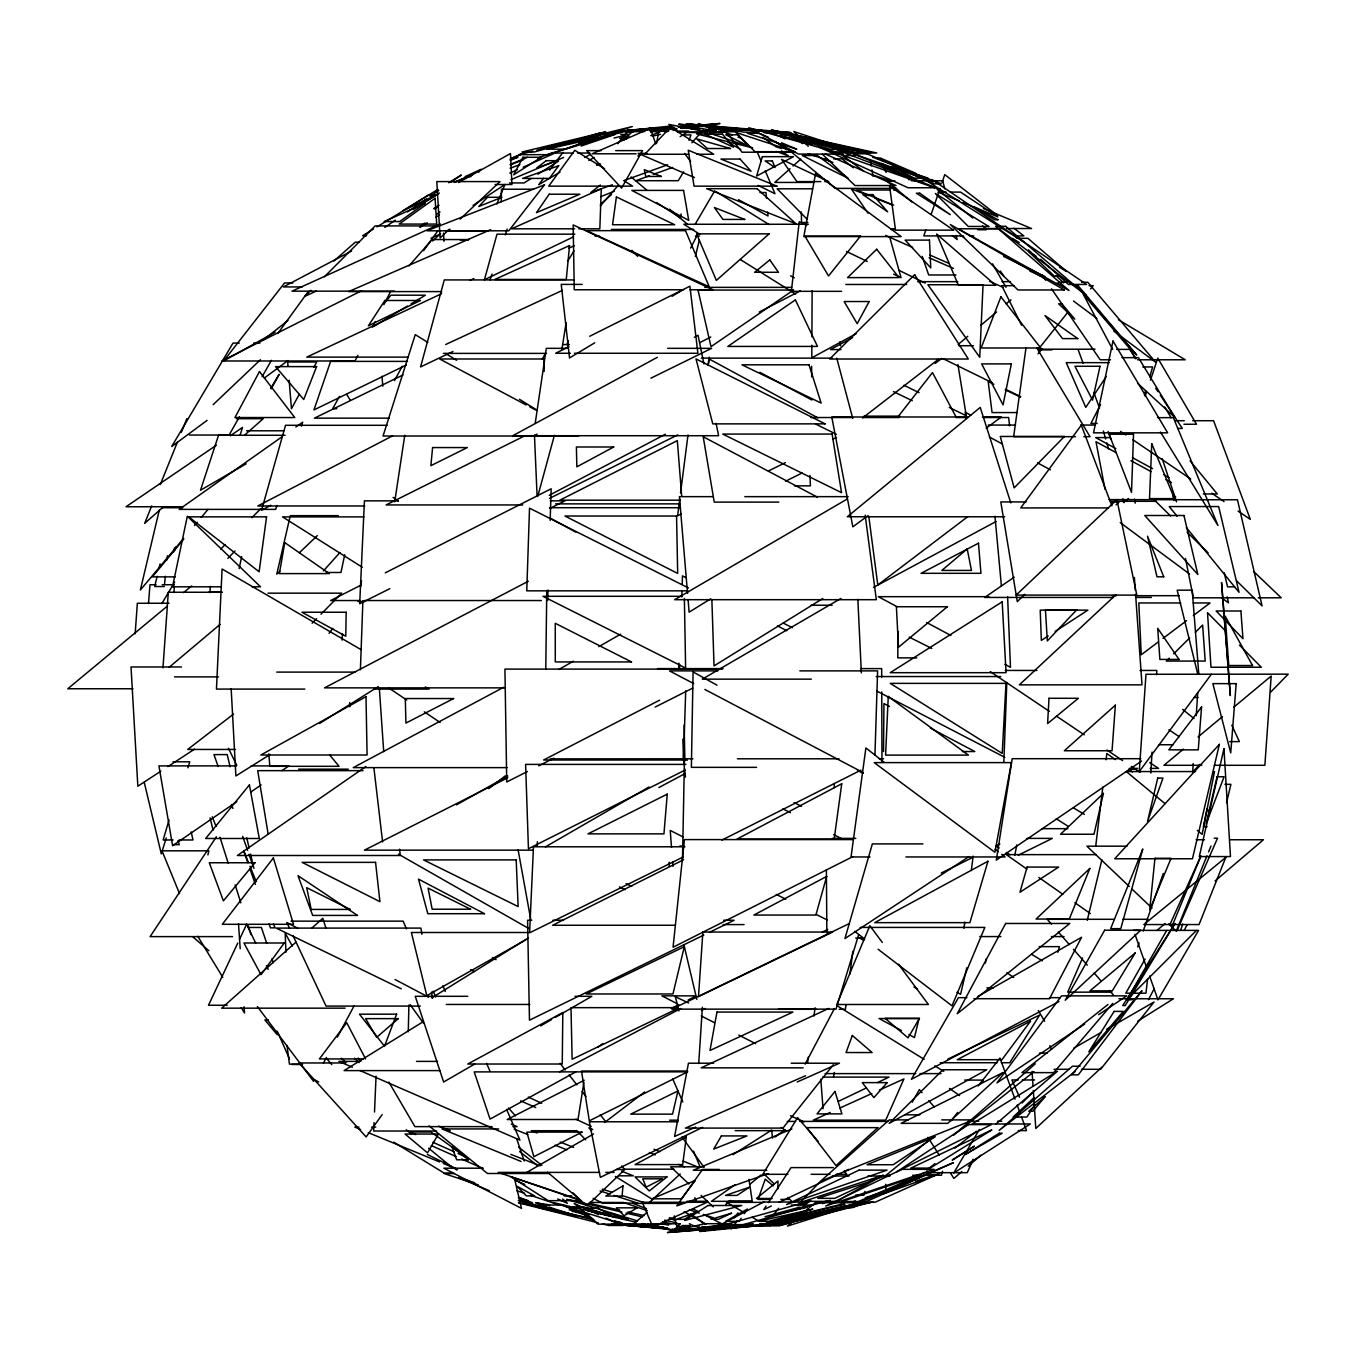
<?xml version="1.0" encoding="UTF-8"?>
<svg xmlns="http://www.w3.org/2000/svg" width="1356" height="1356" viewBox="0 0 1356 1356"><rect width="100%" height="100%" fill="white"/><g stroke="black" fill="none" stroke-linecap="round" stroke-linejoin="round"><path stroke-width="1.5" d="M811.871 345.238L811.803 357.815L856.111 333.712M811.905 336.864L812.125 290.76M897.943 631.421L897.791 657.88L916.775 657.88M883.519 751.546L883.942 703.578L889.502 706.51M545.773 668.813L546.773 590.504M501.262 201.756L501.483 189.213L533.637 189.213M682.492 859.907L684.458 758.801M408.275 1031.763L408.902 1005.033M678.712 669.457L678.898 663.135M537.247 845.941L537.366 841.72M547.655 600.538L547.994 589.996M550.18 520.399L551.163 488.77L385.29 572.825M679.509 668.762L679.644 664.542M681.797 596.979L682 590.64M682.204 584.317L682.475 575.859L686.204 577.826M685.712 690.831L683.475 760.004L543.587 760.004L659.643 700.154M874.942 755.224L877.603 670.881L799.82 670.881M360.408 669.728L362.899 600.708M1003.847 762.106L1006.813 682.458M374.053 1122.582L373.68 1131.023L436.547 1131.023M374.51 1112.039L376.053 1076.172M209.96 592.657L210.316 586.385M1150.803 773.005L1152.041 752.072M1156.6 674.627L1156.838 670.44L1140.006 670.44M1193.212 763.547L1192.687 771.869L1200.026 764.36M1196.246 715.731L1197.704 692.865M698.713 1063.511L702.391 1007.288M342.085 640.117L342.509 633.913M162.974 667.796L168.314 592.25L222.384 592.25M135.159 633.811L137.346 603.25L169.042 603.25M173.941 592.572L174.382 586.284M148.499 603.539L149.974 584.758L156.076 584.758M708.663 363.527L709.222 357.204M164.517 584.487L165.347 576.283M167.008 559.859L167.432 555.757M1147.617 978.896L1145.939 993.202L1125.785 993.202L1145.108 959.031M1095.767 845.805L1102.818 787.056M1106.089 759.784L1106.835 753.495L1115.412 759.631M963.98 928.318L964.777 922.131M971.32 870.552L973.15 856.111M679.746 499.194L677.61 515.772L681.39 513.907M680.543 492.974L688 434.954M845.958 1005.135L845.432 1009.288L839.144 1009.288M849.924 974.083L852.839 951.285M681.068 213.909L680.526 217.977L656.626 202.569M807.481 1063.324L808.329 1057.138M813.973 1016L815.092 1007.762M1026 347.78L1013.644 436.683L1075.562 436.683M535.179 423.496L546.315 348.339L567.232 348.339M394.715 501.822L404.766 435.242M561.909 349.306L566.096 322.745M583.894 1082.308L578.012 1119.497L507.178 1119.497L584.233 1080.24M833.55 1076.647L834.211 1072.511M360.476 586.928L361.527 580.673M656.592 143.312L658.846 131.074L668.762 131.074M1014.797 855.263L1016.797 844.907M985.422 963.014L986.236 958.862M1214.501 771.564L1202.145 834.381L1197.297 830.364M707.832 365.035L709.052 358.95L817.888 417.868M239.181 568.605L241.639 556.638M344.712 554.723L340.966 572.486L326.254 572.486M207.909 854.924L208.824 850.822L162.008 850.822L179.534 893.621M966.76 967.811L960.607 994.287L956.946 992.253M159.381 509.788L140.363 590.013L183.687 538.383M157.143 576.283L154.686 586.538L164.313 586.538M159.11 568.062L160.093 563.96M173.517 552.011L174.483 547.977M1226.536 802.701L1230.909 784.344L1224.943 784.344M1087.258 920.317L1101.852 859.874M695.357 256.487L699.357 240.029M864.942 1191.432L863.958 1195.111L855.568 1195.111M537.824 496.127L554.384 435.378M942.573 1171.279L941.403 1175.245L912.724 1175.245M169.042 819.956L163.144 839.974L173.076 839.974M1144.396 394.816L1145.566 390.833M1149.702 376.9L1152.651 366.951L1142.803 366.951M240.097 435.395L242.47 427.462L230.3 435.751M1057.782 952.302L1059.477 946.641L1039.205 946.641M858.704 934.521L836.025 1009.135L671.881 1009.135L848.992 923.724M166.246 837.889L161.296 853.89L144.228 782.276M187.891 767.818L189.738 761.801L172.941 761.801M276.929 505.415L275.692 509.381L179.212 509.381L282.116 436.717M301.473 426.157L302.693 422.191L295.845 427.021M1145.159 396.206L1146.481 392.206M1150.464 380.189L1157.787 358.137L1196.501 424.259L1183.957 424.259M490.041 279.861L492.025 274.014M505.229 234.944L507.195 229.096M925.809 229.978L923.792 235.91L963.404 235.91M931.233 214.163L940.013 188.467M942.047 182.535L944.759 174.619L997.491 215.485M1180.669 930.047L1182.737 924.063M174.721 550.451L176.06 546.621M689.068 140.363L690.95 134.922L682.865 134.922M1137.684 946.895L1139.057 942.928M1143.21 931.013L1163.262 873.484M566.944 344.526L568.35 340.644M151.669 505.941L144.651 523.382L163.618 506.635M160.279 484.617L177.467 441.971M181.365 432.276L186.84 418.716M1176.55 930.385L1206.976 855.856M1208.569 851.924L1210.976 846.042M496.906 203.875L504.957 184.518L473.058 205.417M973.116 1159.244L967.303 1172.669L923.436 1172.669M1082.58 957.946L1067.697 992.151L1111.818 992.151M1176.991 930.725L1217.535 838.194L1214.179 838.194M237.792 943.03L208.502 1005.237L227.181 1005.237M239.571 939.267L246.673 924.182L255.64 943.03M690.611 248.131L697.272 235.046M357.882 355.34L355.001 360.984L221.859 360.984L361.594 290.726M372.341 327.152L375.222 321.525M383.901 304.608L390.647 291.455M1100.513 404.715L1090.902 423.445L1097.157 423.445M1148.515 999.66L1154.295 988.439M1184.144 930.504L1187.042 924.911M805.125 1064.138L834.415 1008.576M323.508 1062.985L326.474 1057.46M337.339 1037.17L354.119 1005.813M299.235 394.342L291.455 408.715L289.15 380.273M313.795 367.374L316.711 361.984L287.675 361.984L287.997 366.052M394.511 380.528L402.207 366.289M271.217 388.867L279.2 374.307L270.725 388.274M339.525 396.325L332.661 408.715L336.83 408.715M542.315 358.984L545.4 353.492M239.436 416.8L229.113 435.039L189.501 435.039M262.132 376.714L271.42 360.306M912.232 1102.208L919.368 1089.614L922.063 1092.767M1166.702 930.47L1127.039 999.745L1196.416 930.47M695.12 224.299L714.765 190.789M979.405 1129.412L953.76 1172.991L1030.374 1123.955L972.032 1124.005L1057.477 1071.24L995.999 1124.005M161.822 603.623L174.687 582.097M683.594 171.822L678.254 180.704L635.845 180.704L649.388 175.822M981.202 1083.563L983.303 1080.088L964.658 1080.088M567.655 261.267L573.978 250.928M1034.933 1104.632L1026.899 1117.056L1013.118 1117.056L1034.086 1097.631M766.089 1206.077L763.818 1209.586L771.361 1206.009M768.36 1202.586L791.04 1167.601L833.313 1167.601M216.384 836.805L150.092 936.623L232.588 936.623M1106.343 376.426L1085.783 407.393L1066.24 362.645L1109.327 362.645M741.173 1218.247L739.088 1221.332L725.545 1221.332L747.41 1209.043L744.291 1213.654M382.172 1114.598L366.137 1136.955L299.151 1062.968L345.475 1062.968M737.291 1220.756L731.494 1228.858L704.069 1214.603M423.564 250.741L438.073 230.537M277.794 333.508L308.202 291.608M329.05 633.388L332.779 628.353M1211.366 674.288L1139.26 771.598L1145.99 674.288L1288.2 674.152L1270.572 692.187M543.587 178.212L538.722 184.687L560.028 172.161M549.655 170.127L563.011 152.347M772.31 1216.434L778.632 1208.315M951.183 1120.717L957.59 1112.462M978.134 1086.071L999.948 1058.019L1015.034 1099.224M897.791 417.055L932.487 372.561L956.099 417.055M734.223 1217.773L738.003 1212.925M833.33 1064.68L782.92 1128.09L685.373 1128.09L805.549 1075.732M1068.003 312.083L1038.374 349.204L1095.055 349.204M617.794 143.753L629.015 129.837L552.858 153.042L573.368 153.042M1038.069 353.797L1042.001 348.933M1090.546 288.93L1093.173 285.675L1089.021 285.675M385.748 301.541L390.901 295.201L425.377 295.201L411.071 303.863M183.653 539.213L152.347 576.876L175.416 576.876M478.617 172.229L481.075 169.297L465.091 176.636L470.99 176.636M194.518 525.484L197.23 522.246M201.281 517.416L208.044 509.348M1112.717 1003.372L1053.714 1072.63L1021.915 1072.63L1107.988 1004.491M600.335 205.976L618.234 185.365M409.004 265.895L432.072 239.554L468.973 239.554M323.423 570.961L339.915 552.536M691.865 142.702L703.103 130.193M820.16 1181.601L797.209 1205.67L811.041 1200.992M227.876 558.367L234.978 550.994M312.134 623.235L316.558 618.726M320.982 614.217L341.661 593.165L267.996 593.165M220.723 549.129L225.164 544.637M251.843 517.687L260.725 508.703M1022.068 1102.987L1032.052 1092.919M310.897 290.303L304.93 296.303L316.389 291.015M324.355 276.827L375.154 225.91L436.581 225.91M1169.245 658.185L1166.33 661.067L1205.213 661.067L1202.619 625.065L1195.365 632.269M1173.584 653.863L1189.568 638.015M1024.78 594.301L1017.288 601.64L1000.796 501.923L1026.136 501.923M1116.073 504.856L1119.056 501.923L1110.615 501.923M623.862 139.939L632.438 131.583L644.354 131.583M213.18 404.63L260.437 359.764M279.777 571.317L276.777 574.164L290.286 515.653L338.339 515.653M299.303 552.756L317.321 535.637M449.345 229.266L440.124 237.927L436.801 181.585L500.025 181.585L460.091 219.147M1115.988 594.657L1019.373 684.848L1142.006 684.848L1135.582 594.335M648.371 1203.399L680.17 1173.974M1101.852 1067.223L1035.781 1128.446L1033.306 1090.444M432.632 240.995L440.378 233.842M790.056 168.703L774.818 182.433L813.736 182.433M793.107 165.957L800.735 159.093M295.947 942.183L221.655 1008.169L345.102 1008.169M311.744 928.148L322.813 918.317L325.982 928.301M244.233 435.462L263.2 418.716L236.368 418.716M333.898 261.013L355.238 242.216L359.069 242.216M600.369 204.332L611.522 194.569M1035.255 1063.833L953.556 1135.226L1034.035 1071.63M961.828 1171.635L953.878 1178.432L950.488 1173.076M968.184 1166.177L980.913 1155.278M646.948 1212.484L633.269 1224.129L652.083 1224.129M1157.024 930.402L1165.092 923.538M1215.061 880.959L1263.436 839.754L1229.756 839.754M958.183 344.458L967.777 336.322M980.591 325.508L996.592 311.965M1006.186 303.846L1011 299.778M168.958 667.457L220.113 624.37M725.85 1204.433L730.681 1200.399M749.936 1184.28L761.174 1174.872M803.006 1206.603L809.43 1201.247M167.246 606.2L67.8 688.763L133.007 688.763M183.552 592.674L191.688 585.911M1183.466 749.071L1163.973 765.293L1201.806 765.293M1198.094 736.901L1222.451 716.629M1233.824 707.154L1271.182 676.068L1264.86 765.293L1214.417 765.293M929.775 1139.548L886.095 1175.245L890.197 1175.245M263.234 340.017L287.913 320.508M926.741 1170.092L935.03 1163.618M954.929 1148.074L976.49 1131.26M488.838 788.633L505.28 775.852M600.403 185.026L590.64 192.62L612.353 184.772M637.845 155.957L641.1 153.431M1075.325 1071.376L999.169 1130.412L1072.41 1066.24L1080.037 1066.24M862.569 417.987L938.42 359.272M233.537 714.087L187.738 749.444L235.452 749.444M604.522 1122.548L644.642 1091.97M967.879 516.568L877.79 584.995L868.806 516.466M691.424 129.159L698.849 123.549L710.714 128.04M1158.041 642.134L1141.244 654.762L1138.803 602.962L1180.737 602.962M1163.075 638.337L1186.585 620.658M1193.297 615.59L1210.077 602.962L1193.314 602.962M935.081 363.459L941.81 358.425M207.095 420.377L171.687 446.548L233.029 343.068L239.232 343.068M264.403 377.985L288.014 360.526M868.026 515.602L852.839 526.84L831.77 416.987L967.862 416.987M986.168 428.225L1001.355 416.987L982.507 416.987M419.818 226.808L424.852 223.079M436.615 214.418L439.971 211.926M597.725 1047.239L602.691 1043.645M774.92 1137.091L785.107 1129.836M734.935 1184.788L711.391 1201.331L752.241 1201.331L748.987 1179.33M365.917 766.513L237.402 855.5L400.291 855.5L399.579 849.212M236.825 801.633L172.602 845.72L158.923 765.903L236.486 765.903M250.707 792.107L261.115 784.955M281.946 770.666L288.896 765.903L251.165 765.903M1014.186 577.181L984.71 597.437L1113.395 597.437M1123.395 502.11L1128.582 498.533M384.833 227.384L395.257 220.231M407.427 211.909L426.547 198.823M430.022 196.434L438.717 190.484M450.887 182.162L461.311 175.026L448.751 182.738M216.401 445.209L126.023 506.754L182.907 506.754M1141.549 761.089L996.304 860.111L1012.186 758.699L1140.82 758.699M434.429 209.01L437.819 206.722M1084.647 1024.085L996.982 1082.868L1061.562 995.863L1126.717 995.863L1098.665 1014.678M680.136 136.685L688.611 131.074L676.695 131.074M968.981 856.602L844.924 938.572L872.366 843.907L922.911 843.907M160.856 771.174L137.837 786.226L131.024 666.966L181.501 666.966M167.958 766.547L194.518 749.173M1048.239 635.93L1041.34 640.405L1040.222 610.132L1087.885 610.132L1055.138 631.438M420.14 227.283L427.174 222.791M435.954 217.18L439.48 214.943M733.003 1154.668L771.649 1130.057L772.581 1138.074M531.01 178.568L524.111 182.941L509.5 182.941M537.908 174.195L558.604 161.059M269.708 754.733L235.893 775.954L231.164 688.729M319.558 723.477L378.29 686.628M1137.735 1021.136L1173.432 998.745L1118.954 998.745M439.361 193.01L412.665 209.553L437.92 194.111M710.646 598.844L689.119 612.166L688.068 599.572M822.804 598.505L714.036 665.898L711.866 599.471M431.903 997.813L528.382 937.928M423.275 1021.644L344.102 1070.596L440.09 1070.596M373.392 229.079L362.628 235.707L366.645 235.707M376.985 226.876L437.988 189.365M433.751 208.553L439.073 205.281M373.527 326.61L407.495 306.032M594.725 342.814L569.537 357.967L561.215 284.404L582.283 284.404M672.101 296.303L681.085 290.896M584.877 157.55L590.199 154.431M847.381 498.94L674.678 599.691L876.332 599.691L865.179 515.178M840.94 598.437L702.272 679.153L811.312 679.153M246.148 463.82L200.502 490.262L218.536 435.259L285.065 435.259M545.451 846.89L648.999 787.005M474.736 1064.019L443.632 1082.003L415.258 996.304L467.82 996.304M540.603 1025.933L551.587 1019.576M555.248 1017.458L591.843 996.304L575.029 996.304M526.755 1172.398L593.606 1133.938M1073.647 1048.256L1101.055 1032.492M1106.53 1029.34L1154.058 1001.999L1100.614 1069.291L1081.563 1069.291M558.774 669.525L573.334 661.203M598.827 646.626L620.675 634.15M977.574 996.626L1081.596 937.25L1049.51 998.694L973.913 998.694M525.925 939.759L426.818 995.66L411.377 932.504L528.332 932.504M456.447 804.854L507.805 776.022M275.149 332.169L223.74 360.899L284.574 282.929L292.862 282.929M701.51 1010.491L705.171 1008.44M458.548 182.518L510.483 153.55L511.941 184.518L495.059 184.518M588.826 160.449L594.233 157.449M575.775 1071.901L490.058 1119.107L474.21 1071.901L687.678 1071.85L589.301 1120.853L581.487 1071.02L687.56 1071.02M887.57 1191.161L914.503 1176.313M657.287 357.34L512.788 435.717L718.612 435.717L716.104 423.411M694.34 337.254L698.035 335.237L703.917 363.95M852.653 337.576L830.448 349.577L840.94 349.577M873.484 587.419L996.084 521.501M503.652 687.289L353.238 767.632L507.093 767.632M658.863 787.565L684.797 773.717M270.844 505.28L261.572 510.229L285.523 425.292L387.189 425.292M351.645 250.996L283.353 286.93L302.32 286.93M1058.951 1001.592L911.402 1079.291L958.438 997.66L966.913 997.66M549.265 495.313L665.389 434.225M528.332 581.232L324.525 687.865L505.551 687.865M559.621 1071.85L680.712 1008.559M392.613 435.835L257.81 505.974L364.747 505.974M699.543 342.763L710.747 337M759.275 312.016L800.328 290.879M360.781 585.25L330.627 600.538L360.12 600.538M507.771 777.751L364.408 850.161L532.891 850.161M527.399 771.53L506.737 781.971L504.924 669.101L721.985 669.101M538.688 765.835L553.723 758.258M655.219 707.035L692.814 688.068M721.934 840.076L860.941 770.14M852.653 856.721L673.068 947.234L684.424 839.584L852.975 839.584M389.833 588.657L359.696 603.759L364.425 500.856L398.206 500.856M549.926 508.398L564.994 500.856L550.214 500.856M685.068 770.072L528.433 848.737L525.603 764.394L685.865 764.394M568.893 346.661L555.655 353.272L570.3 353.272M589.69 336.271L689.899 286.201L697.899 353.272L574.486 353.272M785.582 481.244L802.21 472.922M683.56 859.755L552.638 925.267L675.203 925.267M524.908 435.751L386.104 504.94L522.772 504.94M549.536 498.364L677.763 434.886M822.092 932.233L827.77 929.419M941.25 873.061L973.405 857.094M996.101 845.822L999.88 843.941M671.237 1008.356L678.763 1004.627M688.153 999.965L695.679 996.236M768.377 471.007L785.395 462.616M832.652 439.293L836.432 437.429M683.034 857.077L529.603 932.826L533.467 846.788L684.95 846.788M1018.237 855.212L1052.324 838.381L1026.967 838.381M533.315 436.022L537.112 434.157M650.897 378.188L711.578 348.339L667.644 348.339M702.611 1127.328L600.352 1177.364L589.351 1121.768L678.068 1121.768M403.003 374.951L314.406 418.156L389.257 418.156M703.832 935.047L529.467 1020.187L527.586 920.249L531.806 920.249M709.527 932.284L734.172 920.249L723.629 920.249M406.224 365.052L313.948 409.919L330.627 361.391L407.529 361.391M573.334 236.91L484.414 279.777L497.008 234.164L574.808 234.164M677.627 1008.576L572.13 1059.273L570.995 1007.661L677.424 1007.661M838.144 1101.496L866.416 1087.936M877.722 1082.512L889.044 1077.088L822.685 1077.088M947.912 1059.07L1039.594 1015.102L1009.779 1062.731L1001.355 1062.731M452.921 351.509L420.563 366.917L444.293 279.929L573.995 279.929M778.886 1202.433L839.161 1173.855M844.805 1171.177L848.585 1169.38M441.598 293.693L306.761 357.12L408.342 357.12M470.091 280.285L473.888 278.505M828.753 1008.423L701.171 1067.85L803.176 1067.85M445.683 344.509L562.316 290.404M431.022 238.215L440.581 233.825M446.31 231.181L450.124 229.418M440.276 223.859L291.998 291.167L394.511 291.167M830.262 1112.428L813.261 1120.158L885.722 1120.158L903.943 1078.918L879.383 1090.088M839.703 1108.123L871.823 1093.529M510.076 159.703L518.009 157.127L510.348 160.398M695.679 1127.107L674.593 1136.481L688.458 1063.206L713.612 1063.206M797.277 1081.952L839.449 1063.206L791.209 1063.206M714.544 1226.79L710.951 1228.383L730.155 1225.18L722.155 1225.18M509.839 173.059L517.467 169.686M523.179 167.161L555.587 152.804M568.673 248.25L574.385 245.724M490.652 229.656L348.645 291.591L441.683 291.591M797.396 1214.467L808.973 1209.484M822.482 1203.67L830.194 1200.348M650.778 135.6L660.253 131.583L650.321 131.583M454.616 182.314L471.939 175.009M511.026 179.653L563.554 157.516M454.124 182.314L471.583 175.009M791.904 1128.921L693.238 1170.279L766.784 1170.279M510.263 164.432L527.315 157.347M788.887 1219.892L800.599 1215.112M600.776 196.671L614.37 191.179M510.314 164.873L523.586 159.601M510.127 168.229L519.907 164.652M537.535 158.211L553.214 152.499M624.201 180.484L667.644 164.788M653.253 174.416L672.61 167.449M768.072 1173.652L676.763 1205.891L702.493 1169.448L719.256 1169.448M581.131 146.041L615.115 134.464M900.35 1186.737L886.57 1191.432L917.47 1176.686L921.605 1176.686M870.298 1180.923L886.095 1175.567M619.641 138.346L628.76 136.431L621.285 138.549M596.555 165.313L600.572 163.991M855.365 1200.958L851.365 1202.264L875.044 1202.264L939.623 1173.465L915.554 1181.313M865.399 1197.67L899.503 1186.551M765.089 1223.875L808.278 1210.162M851.839 1205.84L787.463 1226.061L815.295 1202.687L857.856 1202.687M702.12 126.667L705.883 125.583L685.882 128.413M620.404 140.465L626.455 138.736M650.609 131.871L656.66 130.142L668.83 130.142M742.19 1224.96L828.126 1200.636M858.484 1203.45L779.344 1225.841L771.276 1225.841L858.484 1203.179M551.502 146.126L559.316 144.143M563.215 143.16L569.062 141.668L563.096 143.041M781.904 1224.654L873.061 1201.874M614.031 138.041L628.387 134.464L620.794 134.464M532.874 151.16L518.67 154.669L547.739 154.669L632.286 126.549L593.742 136.092M536.925 150.16L559.248 144.634M563.299 143.634L589.674 137.109M541.502 148.279L547.671 146.787M551.773 145.804L559.994 143.821M564.113 142.838L576.453 139.871M586.724 137.397L605.234 132.956L609.861 132.956L593.759 136.583M559.113 143.939L545.163 147.126L547.604 147.126M652.27 136.21L660.491 134.346M541.366 148.397L559.503 144.312M563.537 143.397L589.724 137.498M729.731 1225.943L713.612 1229.587L744.783 1225.638M870.976 1202.264L766.326 1225.163L779.87 1225.163M660.728 130.362L673.051 127.871M651.05 130.922L672.559 126.769L637.252 130.922L645.134 130.922M639.591 130.956L670.644 126.04L621.268 131.278L637.523 131.278M753.394 1223.909L699.832 1231.519L770.327 1224.451M667.864 130.939L663.864 131.498L667.745 131.498M748.936 1225.112L753.105 1224.587L722.985 1224.688L697.899 1229.367L738.342 1224.688M663.186 130.413L667.084 129.939M670.983 129.447L676.83 128.735M680.729 128.261L684.627 127.769L680.576 128.159M633.371 132.142L625.336 132.566M649.863 130.498L674.61 128.023M680.797 127.396L697.289 125.752M701.408 125.328L719.968 123.481L680.39 126.803M676.542 128.532L656.287 130.413L668.406 130.362M629.591 130.295L635.727 129.769M639.812 129.413L656.185 128.006L627.15 130.295M636.642 130.464L611.641 132.566L621.421 132.566M657.474 128.718L674.135 127.311M636.405 130.159L616.929 131.532L635.896 130.023M644.761 129.481L651.033 128.956M657.304 128.447L671.932 127.261M678.186 126.735L692.814 125.549L678.068 126.701M642.219 129.532L650.66 128.871M656.982 128.362L671.729 127.21M731.308 1227.756L759.462 1225.502M740.732 129.905L744.749 129.905M672.881 130.142L676.949 130.142M762.191 130.498L725.765 127.583M757.733 132.142L744.02 132.142L690.933 124.294L732.342 128.549M763.614 132.142L767.53 132.142L763.377 131.718M686.967 132.515L701.645 132.515M710.019 132.515L722.579 132.515L718.629 131.024M781.141 132.363L771.903 132.532L785.09 138.854M785.26 132.363L790.667 132.532L802.294 143.651M753.953 132.702L757.97 132.702M764.021 132.702L774.09 132.702M790.26 149.601L786.26 149.601L775.073 141.397M601.2 150.618L586.724 150.618L621.607 188.128L642.558 150.618L615.675 150.618M793.582 152.211L742.003 152.211L726.036 131.464M832.33 152.177L844.551 152.177M577.486 153.042L589.792 153.042M646.626 153.398L638.201 153.398L694.442 177.568M636.15 153.787L592.182 153.787L650.355 128.328L655.779 143.99M640.337 153.787L646.626 153.787M688.645 154.262L644.778 154.262L670.406 127.379L713.697 154.262L696.984 154.262M855.043 155.533L842.669 155.533L863.636 171.11M876.213 158.042L880.4 158.042L915.707 173.28L895.808 166.652M827.363 158.872L823.16 158.872L832.889 162.415M833.652 158.872L842.059 158.872L853.348 167.788M908.503 179.585L914.69 179.585L881.332 163.415L886.112 172.398M894.807 180.772L886.468 180.772L912.181 202.146M911.486 180.772L942.759 180.772L944.742 188.874M820.804 181.602L796.887 181.602L781.548 159.381L828.77 181.602L824.787 181.602M896.638 188.382L835.262 188.382L788.684 149.787M812.515 188.806L777.141 188.806L806.854 218.96M889.451 190.01L856.433 190.01L893.655 205.146M893.57 190.01L897.689 190.01M946.2 192.094L937.996 192.094L959.251 200.908M950.285 192.094L960.523 192.094L997.863 216.892L963.099 202.502M759.97 192.552L766.021 192.552L766.53 198.417M807.871 222.486L801.532 222.486L801.328 211.977M808.346 224.265L683.814 224.265L699.781 234.232M1002.406 228.52L985.761 228.52L982.507 225.91M1006.576 228.52L1031.56 228.52L983.388 208.553M574.605 228.808L511.568 228.808L601.284 188.823L599.827 228.808L578.809 228.808M891.146 228.791L895.282 228.791M611.403 229.435L693.78 229.435M890.977 229.52L895.163 229.52M977.862 229.757L986.168 229.757M446.446 230.961L485.634 230.961M969.659 235.91L973.828 235.91M1015.525 235.91L1023.865 235.91L1013.966 228.249M595.081 236.08L599.25 236.08M695.357 236.08L699.543 236.08M1018.136 238.317L1027.882 238.317L1066.528 271.488L1059.528 267.217M460.074 239.876L468.261 239.876M955.912 274.963L928.691 274.963L922.25 256.386M1060.239 276.166L1054.392 276.166L1029.153 252.114L1036.255 256.301M917.69 281.658L957.76 281.658M1002.05 281.658L1010.491 281.658M1058.748 282.285L1067.036 282.285M1081.563 282.285L1087.783 282.285L1155.6 362.188L1113.717 330.983M845.754 284.472L906.655 284.472M1014.203 285.675L1001.745 285.675L1021.61 325.254M704.781 287.37L791.616 287.37M683.56 289.76L574.266 289.76L573.181 224.926L712.985 289.76L689.865 289.76M841.618 291.337L791.362 291.337L799.226 221.774L806.752 225.435M253.708 343.068L259.911 343.068M563.062 344.577L569.367 344.577M958.777 345.712L973.506 345.712M1116.615 349.39L1130.429 349.39L1083.105 293.981L1112.683 349.39M1039.459 349.865L1051.985 349.865M443.412 353.391L546.536 353.391M1121.971 357.645L1138.43 357.645L1174.855 417.394L1137.582 383.256M701.323 358.137L832.16 358.137M1110.564 359.781L1100.191 359.781L1051.493 288.777M1137.514 359.781L1185.212 359.781L1118.429 319.728M1017.051 412.563L992.067 412.563L988.185 381.561L993.863 384.29M863.975 416.156L899.926 416.156M810.82 417.529L852.907 417.529M863.433 417.529L899.197 417.529M956.014 417.529L966.54 417.529M983.371 417.529L1008.627 417.529L1009.627 425.852M1157.549 417.648L1173.347 417.648L1217.959 525.501L1160.465 432.022M1175.923 420.716L1184.297 420.716M1192.67 420.716L1213.586 420.716L1250.317 519.382L1238.045 511.059M988.202 425.072L1015.508 425.072M1080.63 425.072L1095.343 425.072M1177.584 428.445L1182.33 428.445L1160.329 395.223M246.606 430.801L283.777 430.801M578.656 436.022L383.053 436.022L415.258 334.627L427.818 342.424M1083.817 436.683L1090.021 436.683L1036.713 347.814M1110.445 437.581L1095.699 437.581L1115.869 448.599M794.396 485.855L810.447 485.855L809.922 475.464M1203.348 493.957L1217.281 493.957L1190.076 460.904M713.188 496.652L679.424 496.652L687.543 593.267M744.834 496.652L848.195 496.652M1109.055 499.618L1237.452 499.788L1262.08 605.878L1236.604 580.826M679.915 500.178L559.842 500.178L677.322 440.615L681.695 496.059M1110.327 501.313L1156.38 501.313M778.819 502.11L714.239 502.11L703.205 436.734L817.363 497.16M555.638 503.873L680.153 503.873M161.94 507.737L182.585 507.737M549.519 507.703L679.322 507.703M1108.513 507.924L1020.729 507.924L1081.291 425.123L1111.937 505.941M1004.745 516.772L847.347 516.772L980.235 407.41L1010.779 502.856M363.866 516.89L282.54 516.89L362.289 567.232M162.178 584.758L174.382 584.758M220.74 586.809L172.517 586.809L187.331 516.212L260.555 586.809L252.182 586.809M1234.519 586.843L1227.536 586.843L1224.214 572.707M687.882 590.843L526.755 590.843L529.518 508.161L688.492 587.979M209.061 591.894L221.503 591.894M1112.14 595.691L1116.327 595.691M1135.209 595.691L1179.279 595.691M682.221 596.301L542.959 596.301L685.628 668.084L684.373 598.42M988.846 596.674L878.315 596.674L896.926 606.624M1136.599 597.437L1151.363 597.437M1254.012 597.81L1193.348 597.81L1185.483 558.452M1258.198 597.81L1281.217 597.81L1253.707 571.554M364.34 600.538L541.332 600.538M358.035 601.539L364.34 601.539M811.058 605.234L832.16 605.234M657.558 668.61L723.104 668.61M860.535 668.61L881.671 668.61L881.705 677.085M1005.321 670.44L1036.882 670.44M717.832 670.881L669.474 670.881L693.679 683.577M276.76 672.101L354.95 672.101M876.213 676.559L1000.779 676.559M174.551 676.881L218.553 676.881M304.863 689.085L216.452 689.085L222.096 569.011L361.289 649.761M374.324 689.085L429.038 689.085L425.377 686.967M1194.026 697.476L1198.026 697.476M1229.672 741.613L1239.384 741.613L1231.807 725.24M1158.973 744.749L1173.126 744.749M962.353 751.546L974.811 751.546L930.301 728.053M550.095 758.885L692.916 758.801M737.393 758.801L839.008 758.801M879.247 758.801L883.468 758.801M756.597 767.343L691.374 767.343L693.069 671.949L716.985 685.153M1129.243 768.394L1137.616 768.394M1150.176 768.394L1158.549 768.394L1149.752 762.665M298.625 769.157L348.272 769.157M1129.345 769.208L1135.616 769.208M363.052 770.649L257.708 770.649L268.166 834.16M1195.602 771.564L1126.294 771.564L1165.024 803.65M1207.128 826.635L1203.399 826.635L1207.111 808.6L1208.993 812.21M1041.628 828.669L1067.833 828.669M832.516 838.381L855.772 838.381M179.043 839.974L192.976 839.974L191.213 831.974M1196.077 839.754L1204.501 839.754M173.788 844.652L179.28 844.652L178.009 840.652M679.763 846.059L683.983 846.059M1127.056 846.178L1086.885 846.178L1129.294 886.502M1096.258 854.636L1006.271 854.636L1026.848 869.06M870.027 856.958L851.043 856.958L865.891 747.953L884.112 762.241M905.893 856.958L1005.067 856.958L1001.745 854.365M1114.412 919.3L1047.273 919.3L1051.409 924.046M1122.802 919.3L1147.973 919.3M552.875 920.249L563.418 920.249M291.099 921.148L403.122 921.148L406.461 928.928M723.121 924.589L744.071 924.589M247.724 927.47L261.386 927.47L266.674 943.132M860.111 927.419L984.846 927.419L952.014 1005.83L878.095 949.268M1133.599 930.385L1198.568 930.385L1157.973 999.897L1149.617 976.066M979.795 936.572L1000.864 936.572M1051.425 936.572L1064.053 936.572M855.687 938.047L862.026 938.047M986.914 987.897L993.253 987.897M695.374 995.863L661.847 995.863L676.847 1003.525M1049.493 997.66L1060.07 997.66M1128.175 999.728L1132.362 999.728M446.26 1004.457L529.823 1004.457M420.309 1006.084L326.05 1006.084L293.082 935.793M674.678 1009.356L678.898 1009.356M778.361 1009.288L816.092 1009.288M268.539 1019.932L264.861 1019.932L277.251 1034.73L276.912 1031.035M1039.34 1053.12L1047.171 1053.12M363.476 1058.934L319.389 1058.934L346.729 1022.712L365.578 1058.934M359.865 1061.392L338.881 1061.392L352.374 1067.257M416.512 1061.392L437.48 1061.392M940.267 1062.731L997.152 1062.731M301.473 1064.138L289.455 1064.138L286.98 1045.476M291.964 1064.477L302.541 1064.477M1054.036 1069.291L1068.85 1069.291M825.041 1073.613L915.741 1073.613M919.961 1073.613L941.047 1073.613M1018.102 1079.952L1011.915 1079.952L1019.526 1097.241M1022.221 1079.952L1034.594 1079.952M905.096 1114.818L919.86 1114.818M908.147 1119.887L889.265 1119.887L820.685 1181.127L973.218 1119.887L941.725 1119.887M669.627 1120.175L678.102 1120.175M968.218 1121.243L978.71 1121.243M997.592 1121.243L1001.796 1121.243M787.243 1121.412L795.633 1121.412M799.837 1121.412L887.926 1121.412M492.059 1126.633L414.919 1126.633L388.833 1082.037M512.907 1126.633L517.077 1126.633L511.263 1124.056M359.018 1127.124L354.831 1127.124L360.594 1129.497M371.595 1127.124L375.781 1127.124M498.652 1128.938L441.954 1128.938L521.026 1161.448M735.189 1130.65L785.497 1130.65M1018.237 1130.599L1026.543 1130.599L1021.509 1116.869M704.001 1166.821L670.61 1166.821L688.899 1183.974M483.126 1168.194L443.836 1168.194L521.467 1208.382L514.433 1178.245M673.881 1169.177L624.455 1169.177L621.726 1166.007M616.319 1169.516L624.777 1169.516L587.029 1205.755L547.502 1172.194M599.538 1172.398L498.211 1172.415L580.199 1199.941L572.842 1192.704M605.793 1172.398L614.099 1172.398M452.565 1173.143L444.209 1173.143L393.715 1142.125M454.396 1173.567L444.192 1173.567L478.363 1184.941M549.4 1173.499L487.465 1173.499L429.072 1125.887M787.989 1174.313L762.767 1174.313L797.599 1117.632L818.109 1141.244M811.108 1174.313L830.025 1174.313M836.33 1174.313L846.839 1174.313L844.093 1171.16M618.573 1175.822L633.354 1175.822L621.624 1171.228M832.33 1176.008L849.076 1176.008M867.925 1176.008L886.79 1176.008M885.671 1176.313L889.79 1176.313M564.113 1195.856L571.69 1195.856M772.191 1198.484L756.445 1198.484L777.92 1181.025L778.005 1188.788M770.496 1199.416L758.038 1199.416L765.242 1179.144L773.225 1185.907M780.886 1199.416L789.192 1199.416M518.263 1200.619L528.281 1200.619L518.348 1197.297M686.78 1201.28L707.578 1201.28M728.375 1201.28L751.241 1201.28M763.852 1202.365L726.613 1202.365L742.952 1211.891M589.25 1202.467L623.472 1202.467L647.321 1210.705M681 1203.399L632.828 1203.399L646.507 1208.705M791.243 1205.06L813.43 1205.06M538.671 1206.772L546.57 1206.772M759.665 1223.62L770.191 1223.62M656.27 1224.129L660.457 1224.129M623.896 1224.4L617.895 1224.4L624.065 1224.892M620.879 1225.044L625.54 1225.044M693.255 1226.078L699.476 1226.078M748.258 1226.095L770.411 1226.095M676.847 1226.519L683.17 1226.519M778.988 132.176L678.695 124.26L776.225 132.176M654.067 1227.587L618.37 1224.756L666.83 1228.57M658.27 1227.909L668.779 1228.739M628.167 1225.214L654.829 1227.333M660.982 1227.824L667.135 1228.316M789.361 132.363L686.085 123.888L774.971 132.363M652.694 1226.248L647.049 1225.773L653.88 1226.18M660.219 1226.892L663.982 1227.197M632.133 1225.129L654.745 1227.078M660.914 1227.621L667.084 1228.146M627.591 1225.214L666.508 1228.689M736.478 128.973L757.173 131.091M667.457 1228.028L639.744 1225.163L649.694 1225.163L663.525 1227.248M668.186 1228.621L630.879 1223.875L611.726 1223.875L686.848 1230.994L672.339 1229.146M660.66 1223.705L668.694 1225.095M676.746 1226.485L704.866 1231.333L698.001 1227.943M702.035 1226.485L705.391 1227.214M830.042 144.397L772.445 131.803L783.819 131.803L865.009 152.058L858.84 150.702M518.517 1202.552L592.386 1218.722M614.963 1223.671L623.167 1225.468L608.607 1225.468L602.454 1223.926M584.995 1216.179L591.199 1217.535M589.301 1203.365L619.811 1210.179M627.947 1211.993L644.219 1215.62M664.559 1220.163L676.763 1222.892M568.808 1199.602L621.912 1212.111M625.997 1213.061L642.337 1216.908M662.745 1221.722L670.915 1223.637M549.773 1206.026L535.569 1202.704L548.655 1204.721M572.096 1211.281L588.318 1215.078M614.692 1221.281L620.777 1222.705M635.862 1222.197L552.977 1202.467L623.692 1224.604L645.981 1224.604L641.93 1223.654M547.587 1208.993L524.925 1203.535L529.704 1203.535L548.095 1208.23M579.198 1208.45L573.063 1206.942L583.894 1206.942L616.099 1217.569L587.402 1210.484M569.215 1209.806L589.758 1214.874M614.421 1220.959L622.641 1222.993M584.775 1216.4L590.843 1217.891M569.198 1214.434L575.181 1215.908M518.5 1202.823L598.369 1222.892M717.494 126.566L711.561 124.989L710.459 131.803L737.223 131.803L721.443 127.617M594.691 1220.332L537.434 1205.009L562.486 1205.009L593.047 1218.841M779.48 132.312L771.53 129.939L876.756 152.991L849.009 152.991L783.446 133.498M566.757 1199.263L637.574 1220.942M647.693 1224.044L653.761 1225.909M775.7 146.719L781.666 148.55M602.25 1189.127L612.268 1192.365M622.302 1195.602L646.371 1203.348M600.115 1190.958L610.014 1194.161M613.98 1195.433L637.727 1203.111L602.471 1203.111L593.114 1198.365M833.194 144.448L793.887 131.566L808.244 146.279M807.82 153.652L829.77 160.872M871.671 174.619L891.621 181.179M689.441 1209.84L699.272 1213.095M703.222 1214.4L713.07 1217.671M458.769 1177.415L474.651 1182.72M516.687 1190.653L524.636 1193.331M530.586 1195.348L560.401 1205.416M669.186 1218.264L675.152 1220.332M720.578 130.617L732.189 134.956M737.986 137.109L741.851 138.549M776.649 151.533L788.243 155.855L781.48 150.906M518.772 1197.602L532.552 1202.789L525.179 1202.789L519.382 1200.382M872.671 157.194L941.267 183.823L934.216 183.823L895.689 167.313M669.915 1217.824L675.78 1220.095M868.908 195.756L851.28 188.84L867.993 213.163M874.79 198.061L892.418 204.976M514.094 1129.141L527.772 1134.497M555.146 1145.21L566.876 1149.803M438.547 1126.141L450.277 1130.718M510.856 1154.397L540.18 1165.855M537.078 1132.989L531.298 1130.718L576.893 1130.718L585.606 1139.803M560.181 1142.074L573.656 1147.362M653.914 1149.244L659.745 1151.617M683.136 1161.075L696.764 1166.601M592.775 1129.48L588.877 1127.887L591.606 1131.073M649.371 1152.498L655.219 1154.888M678.644 1164.414L684.492 1166.804M368.307 1132.667L439.497 1161.923M443.344 1163.499L451.04 1166.668L428.632 1148.21M944.861 192.586L937.149 189.382L972.794 218.079M768.327 137.227L758.851 133.227L747.275 133.227L796.803 149.194L781.615 142.804M519.534 1198.636L536.756 1205.959M458.684 1177.567L489.296 1190.737M360.069 1070.596L519.941 1140.125L506.585 1109.394M929.114 257.793L953.488 268.42M885.587 235.469L912.588 247.385M929.928 255.047L949.217 263.539M989.694 281.404L1003.186 287.37M520.602 1100.852L535.722 1107.53M515.127 1180.161L524.806 1184.449M557.689 1198.975L567.367 1203.264L562.706 1199.026M431.276 1145.6L456.006 1156.532M461.718 1159.058L482.651 1168.33M825.245 154.008L896.028 185.552L854.975 185.552L822.465 154.296M415.614 1134.565L409.817 1131.989L430.954 1131.989L465.82 1156.956L458.091 1153.515M432.988 1142.311L454.243 1151.786M1029.848 271.031L1041.425 276.234M790.514 1115.751L803.989 1121.887M598.488 1214.637L574.13 1203.399L597.979 1224.146L619.116 1224.146L605.996 1218.095M528.332 1097.072L541.654 1103.275M575.927 1119.208L591.148 1126.294M688.594 1003.016L675.322 996.66L678.966 1010.915M846.534 251.487L867.213 261.437M893.519 274.098L901.045 277.709L889.739 237.215M1005.203 389.765L1020.322 397.054M893.435 391.613L912.3 400.715M401.308 988.829L276.234 928.097L420.885 928.097L421.919 934.284M960.133 235.266L963.913 237.114M1003.61 256.42L1045.205 276.641M898.875 270.285L925.199 283.099M943.166 358.713L992.389 382.816M1005.643 389.308L1020.797 396.732M903.943 385.274L919.063 392.664M949.285 407.461L966.286 415.784L957.929 364.594M758.174 185.45L774.971 193.705L765.225 170.771M815.617 424.055L836.398 434.31M689.407 1223.705L694.56 1226.248M626.048 883.603L631.726 886.417M619.472 886.892L625.15 889.706M427.394 1154.481L457.565 1169.414M683.424 837.076L670.22 830.465L671.508 847.331M776.31 894.435L785.768 899.181M816.058 914.368L827.414 920.046M470.566 969.693L474.329 971.591M909.215 637.1L931.742 648.439M783.124 623.048L792.446 627.726M794.108 802.532L801.549 806.295M687.255 760.326L683.509 758.428L684.153 764.648M782.937 808.888L790.446 812.685M833.601 834.584L841.11 838.398M857.534 770.445L863.179 773.327M701.238 1015.949L714.375 1022.644M738.766 1035.069L755.648 1043.662M876.976 691.153L1004.813 757.326M790.599 275.844L794.294 277.76M693.102 1208.891L698.577 1211.755M704.849 689.458L863.043 772.547M777.463 625.862L786.785 630.76M298.032 928.402L286.845 922.504L289.506 928.199M395.054 979.524L428.649 997.236M970.727 415.173L965.167 412.224L966.218 418.479M492.398 957.76L496.059 959.692M759.784 372.29L811.888 400.003M526.162 404.952L439.666 358.984L544.078 358.984L544.18 371.375M529.84 406.902L535.366 409.851M926.707 622.557L950.912 635.489M1004.898 664.338L1010.474 667.322L1007.61 596.674M989.405 437.022L1002.355 443.988M1037.526 462.888L1050.476 469.854M901.435 1030.543L879.095 1018.525L919.063 1018.525L914.452 1037.543L908.876 1034.543M1116.242 452.701L1095.987 441.717L1105.004 489.279M1130.972 460.684L1151.227 471.668M1165.957 479.651L1171.482 482.651M315.016 1079.986L318.711 1081.986M1132.379 457.599L1152.566 468.617M1163.567 474.617L1169.075 477.634M549.892 517.992L575.792 532.128M738.528 199.688L768.005 215.994L767.665 212.095M858.28 937.267L863.755 940.318M913.944 986.998L917.571 989.016M398.461 854.144L528.857 928.572M708.137 130.701L715.375 134.871M728.036 142.177L740.698 149.482M684.204 1211.671L705.9 1224.18M752.038 1217.18L759.292 1221.417M1073.477 807.905L1084.342 814.363M1057.053 282.929L1064.274 287.269M1031.577 954.285L1042.408 960.845M1012.288 238.317L1019.288 242.588M836.703 1005.457L924.165 1059.324M934.877 1065.918L943.81 1071.409M615.353 1176.449L652.829 1199.619M604.573 168.754L574.791 150.279L548.739 186.145L632.625 186.145L623.862 180.704M445.768 353.577L456.548 360.255M519.399 399.257L537.349 410.393M716.51 191.874L769.038 224.554M740.579 259.708L795.565 294.049M995.626 845.754L999.186 847.992M1006.305 852.483L1009.881 854.721M1056.273 818.804L1068.409 826.465M444.395 1162.16L456.836 1170.008M1168.906 729.799L1179.262 736.698M990.219 671.61L1049.442 711.408M1056.409 716.087L1084.258 734.816M1106.903 750.021L1122.582 760.563M1131.277 766.411L1139.989 772.259M389.172 688.221L406.732 700.035M424.309 711.832L440.124 722.477M393.087 497.415L398.359 500.974M1006.881 972.794L1013.763 977.439M1017.763 237.893L1014.322 235.571L1017.424 238.368M1021.204 240.215L1086.631 284.438L1068.477 284.438L1040.628 259.301M1120.548 431.411L1125.802 434.971M1132.819 439.734L1190.687 478.956M1211.739 493.228L1224.01 501.55M781.209 1127.446L786.412 1131.057M1038.849 877.468L1062.867 894.299M1074.867 902.706L1090.309 913.52M949.488 1088.427L959.573 1095.58M690.831 1214.01L704.391 1223.671M1129.124 769.462L1132.548 771.92M754.461 131.142L757.851 133.617M762.903 137.312L774.734 145.973M1120.226 522.619L1189.551 574.012M1221.671 597.827L1228.434 602.844L1227.129 596.742M1073.494 301.015L1096.953 318.49M854.568 931.284L864.653 938.996M518.602 1147.159L541.925 1165.397M995.118 849.178L998.44 851.771M519.551 1151.515L537.739 1165.804M1182.618 709.358L1194.043 718.595M406.224 1129.768L411.021 1133.718M952.336 235.554L957.15 239.554L956.166 235.503M631.082 176.958L647.117 190.399M669.559 209.214L687.204 223.994M192.959 936.911L208.875 950.776M341.339 1058.239L346.051 1062.494M1028.39 249.843L1036.052 257.03M1055.985 275.675L1063.646 282.862M701.069 1195.416L713.256 1206.857M1132.328 889.383L1152.024 908.113M1168.703 923.961L1176.279 931.165M1175.72 497.144L1172.669 494.228L1173.906 500.432M1154.159 499.788L1170.652 516.009M1187.144 532.213L1208.128 552.841M763.801 1173.686L774.293 1184.059M787.802 1197.416L792.294 1201.857M354.577 1058.155L359.052 1062.629M1224.96 630.387L1207.518 612.709L1210.959 667.237L1261.3 667.237L1239.486 645.134M631.828 250.368L637.659 256.352M508.483 1107.988L515.433 1115.852M1058.307 931.945L1069.342 944.607M1073.494 949.336L1087.292 965.15M1094.19 973.066L1101.089 980.964M1109.361 990.456L1113.513 995.202M928.809 1100.631L934.216 1106.937M326.288 1058.138L331.779 1064.579M358.221 1058.036L360.882 1061.24M329.678 754.97L339.051 766.31L269.81 766.31L268.844 753.733M1177.144 516.28L1169.245 506.568L1218.671 506.568L1239.045 592.318L1186.364 527.603M560.045 1063.324L565.232 1069.952M569.113 1074.918L576.893 1084.868M582.097 1091.495L585.978 1096.479M600.25 1114.7L605.437 1121.327M257.369 1006.559L313.643 1081.427M882.298 942.437L869.84 925.673L836.822 1004.491L928.402 1004.491L898.486 964.235M684.611 153.398L690.577 161.5M681.899 1136.955L703.95 1167.143M410.173 1004.66L423.53 1023.221M1042.001 274.929L1045.561 280.116M1000.338 271.031L1003.881 276.234M1136.006 358.526L1130.226 349.78L1135.599 358.73M1155.702 388.24L1158.007 391.731M927.979 1137.328L939.233 1155.193M346.763 394.545L350.068 399.867M197.79 936.335L222.774 977.32M241.249 1007.627L244.504 1012.983L244.08 1006.762M1164.668 406.986L1171.126 417.716M1038.289 1010.508L1044.662 1021.271M992.507 263.81L1005.999 287.269M292.286 945.996L285.184 933.233L285.963 952.217M228.452 748.309L236.791 765.326M266.42 965.658L268.2 969.421M277.794 1032.374L289.455 1058.816M672.729 1078.986L682.797 1101.953M694.814 1197.721L696.476 1201.518M486.567 1063.307L489.906 1070.986M433.191 991.151L435.7 996.982M757.089 151.652L761.157 161.211M1049.883 1045.612L1051.459 1049.358M693.509 1151.075L699.865 1166.279M442.92 985.795L445.276 991.473M248.419 862.416L243.724 850.856L247.826 862.704M249.979 866.264L256.25 881.654M273.471 923.995L275.048 927.843L270.42 927.843L269.064 923.894M212.248 816.787L216.045 826.38M1078.122 349.628L1083.122 363.272M1093.817 392.511L1099.53 408.105M1108.106 431.513L1110.954 439.31M1017.203 1105.106L1020.068 1112.954M1135.006 934.369L1146.837 968.116M218.18 766.564L213.977 754.597L227.215 754.597L230.079 766.784M231.486 804.481L232.893 808.464M242.69 836.398L247.606 850.365M248.996 854.365L253.894 868.332L250.572 854.111M249.877 868.62L255.369 884.417M516.738 1138.972L524.213 1161.024M271.98 958.777L273.302 962.692M1162.262 458.769L1176.516 501.873M219.977 837.279L228.198 863.111M235.164 884.96L240.859 902.842M247.826 924.707L250.979 934.64M1103.377 431.039L1105.665 439.005M1106.818 442.988L1108.547 448.955M1122.921 498.703L1124.056 502.686M836.771 358.17L852.721 418.36M1197.772 674.186L1177.178 590.182L1192.212 590.182L1198.789 674.051M210.112 817.888L213.062 830.228M683.916 944.793L696.815 999.372M246.758 837.855L249.131 848.025M674.305 1215.874L676.661 1226.078M518.077 849.72L530.688 919.215M839.839 341.797L840.55 345.882M1134.497 499.059L1135.192 503.161M870.179 159.669L871.23 165.873M871.925 170.008L872.959 176.229M431.462 992.1L432.496 998.287M373.883 767.784L382.595 841.923M684.594 768.784L685.458 777.09M994.948 516.178L1001.389 585.775M381.985 376.239L382.799 386.189M820.787 1079.19L823.058 1108.733M672.644 862.111L672.966 866.315M1134.396 577.486L1135.294 590.114M379.358 688.56L383.714 751.682M238.52 923.843L240.198 948.725M1032.069 1071.443L1033.035 1086.224M349.645 702.561L349.899 706.73M669.118 862.213L669.356 866.399M857.856 599.369L861.348 672.864M443.565 233.046L443.954 241.3M534.467 435.31L537.112 496.499M682.882 739.156L683.56 760.309M834.177 783.429L834.279 787.616M684.119 725.053L684.899 760.733M826.397 869.874L826.855 932.843M811.617 366.34L811.702 376.866M885.722 1184.229L885.773 1192.161M881.756 691.899L881.976 761.767M562.808 1012.525L562.248 1064.019L467.769 1064.019L562.808 1012.525M346.17 612.234L345.78 636.218L301.947 612.234L346.17 612.234M1133.531 434.208L1131.514 492.398L1109.106 434.208L1133.531 434.208M1151.753 443.7L1149.515 498.618L1174.449 498.618L1151.753 443.7M888.265 696.459L885.587 755.106L968.421 755.106L888.265 696.459M983.049 284.743L979.744 357.289L927.894 284.743L983.049 284.743M1005.999 683.373L1002.22 753.411L890.265 683.373L1005.999 683.373M1049.002 698.289L1047.595 723.579L1078.342 698.289L1049.002 698.289M702.866 932.047L698.493 996.592L832.567 932.047L702.866 932.047M1115.361 705.171L1112.056 750.749L1064.341 750.749L1115.361 705.171M1201.569 706.968L1198.263 749.851L1168.838 749.851L1201.569 706.968M1236.18 683.627L1230.723 752.902L1212.857 683.627L1236.18 683.627M622.963 1185.873L622.099 1196.06L605.81 1196.06L622.963 1185.873M667.254 794.141L663.948 833.872L587.979 833.872L667.254 794.141M432.598 447.565L430.869 465.684L467.328 447.565L432.598 447.565M569.554 245.555L566.266 279.455L494.821 279.455L569.554 245.555M1154.956 858.28L1149.702 909.825L1171.059 858.28L1154.956 858.28M686.305 1137.04L682.695 1164.601L635.1 1164.601L686.305 1137.04M266.556 516.856L259.115 571.757L188.704 516.856L266.556 516.856M841.72 783.785L834.177 839.042L737.037 839.042L841.72 783.785M616.404 196.959L612.556 224.74L674.712 224.74L616.404 196.959M284.76 542.62L279.387 573.605L329.339 573.605L284.76 542.62M716.968 1012.068L710.002 1050.476L792.938 1012.068L716.968 1012.068M1011.39 762.614L994.914 852.28L874.196 762.614L1011.39 762.614M815.634 173.212L803.82 236.605L901.198 236.605L815.634 173.212M1011.322 363.9L1003.067 404.902L981.642 363.9L1011.322 363.9M1113.005 341.017L1093.512 432.835L1167.652 432.835L1113.005 341.017M1100.021 366.273L1092.546 400.156L1074.935 366.273L1100.021 366.273M1223.96 748.732L1199.28 856.568L1230.468 856.568L1223.96 748.732M1103.428 793.396L1094.004 834.245L1060.528 834.245L1103.428 793.396M677.949 1090.953L672.559 1114.14L630.743 1114.14L677.949 1090.953M1217.078 776.768L1206.043 823.973L1224.095 776.768L1217.078 776.768M1157.719 778.073L1147.566 821.363L1162.973 778.073L1157.719 778.073M1219.383 744.342L1192.449 858.772L1114.717 858.772L1219.383 744.342M684.322 946.691L672.949 993.982L586.182 993.982L684.322 946.691M1142.718 849.246L1120.785 928.657L1110.649 928.657L1142.718 849.246M826.668 876.434L815.888 915.063L753.851 915.063L826.668 876.434M1027.102 867.077L1019.966 892.231L1058.663 867.077L1027.102 867.077M987.965 861.246L969.896 922.656L874.705 922.656L987.965 861.246M762.36 156.669L756.631 176.026L793.48 156.669L762.36 156.669M852.348 1035.492L846.059 1052.544L872.111 1052.544L852.348 1035.492M396.63 1014.169L384.494 1046.256L359.476 1014.169L396.63 1014.169M1000.898 296.795L981.134 347.984L1040.73 347.984L1000.898 296.795M316.592 366.612L303.727 399.495L275.522 366.612L316.592 366.612M1225.756 857.433L1199.06 924.555L1143.854 924.555L1225.756 857.433M1089.834 868.467L1069.274 919.046L1036.086 919.046L1089.834 868.467M1200.84 856.111L1172.465 925.216L1169.635 925.216L1200.84 856.111M522.941 157.279L513.704 174.805L541.247 157.279L522.941 157.279M259.454 371.561L234.961 417.546L294.777 417.546L259.454 371.561M1005.643 923.47L957.251 1013.729L1069.799 923.47L1005.643 923.47M869.162 301.541L857.195 323.694L844.161 301.541L869.162 301.541M1104.648 930.216L1065.223 1000.253L1140.752 930.216L1104.648 930.216M438.395 1134.023L427.513 1152.871L405.037 1134.023L438.395 1134.023M721.392 1135.921L713.714 1149.074L746.986 1135.921L721.392 1135.921M919.419 1018.373L908.045 1037.865L885.146 1018.373L919.419 1018.373M1135.226 952.946L1112.293 990.846L1089.97 990.846L1135.226 952.946M1174.957 923.555L1125.209 1005.559L1122.751 1005.559L1174.957 923.555M1114.123 1011.39L1088.8 1051.832L1123.293 1011.39L1114.123 1011.39M384.85 300.49L368.391 325.796L420.479 300.49L384.85 300.49M549.197 194.213L536.451 212.655L579.893 194.213L549.197 194.213M558.672 165.737L549.383 178.416L522.585 178.416L558.672 165.737M284.235 942.996L261.013 974.693L243.944 942.996L284.235 942.996M1030.475 1021.204L1001.948 1059.697L957.217 1059.697L1030.475 1021.204M695.357 1180.364L681.424 1198.806L652.1 1198.806L695.357 1180.364M1141.854 990.914L1078.291 1074.833L1071.613 1074.833L1141.854 990.914M273.37 857.941L222.316 924.3L293.506 924.3L273.37 857.941M544.502 184.823L508.788 230.808L426.903 230.808L544.502 184.823M860.501 236.063L828.533 275.963L804.888 236.063L860.501 236.063M834.991 1091.461L817.041 1113.886L841.907 1113.886L834.991 1091.461M249.419 784.921L205.671 838.483L259.284 838.483L249.419 784.921M254.962 862.755L223.384 900.876L209.299 862.755L254.962 862.755M1045.052 1096.682L1032.882 1111.276L1028.78 1111.276L1045.052 1096.682M887.163 1082.63L873.874 1097.631L862.28 1082.63L887.163 1082.63M487.482 197.281L478.77 206.536L501.89 197.281L487.482 197.281M1076.681 609.878L1047.324 640.93L1045.442 609.878L1076.681 609.878M1064.426 436.463L1014.152 487.889L1000.287 436.463L1064.426 436.463M680.153 1223.807L672.881 1231.146L651.083 1223.807L680.153 1223.807M942.878 1069.765L889.163 1123.361L986.744 1069.765L942.878 1069.765M914.639 274.709L829.669 359.018L968.303 359.018L914.639 274.709M876.688 249.25L847.585 277.607L899.045 277.607L876.688 249.25M1116.903 499.652L1016.136 595.098L1136.82 595.098L1116.903 499.652M1003.067 1072.545L947.759 1123.344L901.079 1123.344L1003.067 1072.545M877.841 1127.65L836.008 1165.618L806.803 1127.65L877.841 1127.65M769.157 233.859L716.358 280.404L696.594 233.859L769.157 233.859M398.291 1018.627L376.68 1037.357L365.611 1018.627L398.291 1018.627M967.201 548.943L941.827 570.435L971.472 570.435L967.201 548.943M947.386 606.742L898.486 647.219L896.384 606.742L947.386 606.742M769.818 259.911L754.648 272.268L778.446 272.268L769.818 259.911M666.966 1176.923L649.287 1190.941L635.066 1176.923L666.966 1176.923M546.265 160.686L536.688 167.991L556.994 160.686L546.265 160.686M435.073 198.281L399.173 224.079L436.7 224.079L435.073 198.281M425.072 203.332L399.664 221.553L384.155 221.553L425.072 203.332M795.379 299.896L727.85 346.424L817.482 346.424L795.379 299.896M793.463 290.065L711.002 346.661L698.018 290.065L793.463 290.065M974.235 1146.261L952.37 1159.99L974.235 1146.261M934.911 1136.82L893.248 1164.719L867.043 1164.719L934.911 1136.82M749.546 1187.161L737.003 1195.416L725.494 1195.416L749.546 1187.161M968.421 1124.616L896.977 1171.686L991.338 1124.616L968.421 1124.616M708.018 1205.501L684.695 1220.417L741.749 1205.501L708.018 1205.501M694.357 1213.027L684.39 1219.332L676.186 1219.332L694.357 1213.027M1002.186 601.827L890.231 672.678L1006.067 672.678L1002.186 601.827M999.202 1133.226L965.37 1154.465L1002.186 1133.226L999.202 1133.226M428.36 195.078L402.664 210.943L435.92 195.078L428.36 195.078M991.643 1130.04L930.131 1168.109L910.791 1168.109L991.643 1130.04M637.184 1207.84L624.014 1215.739L616.421 1207.84L637.184 1207.84M883.095 1175.262L836.584 1201.365L803.718 1201.365L883.095 1175.262M366.001 696.662L260.827 755.004L367.086 755.004L366.001 696.662M613.709 446.988L576.842 466.837L576.402 446.988L613.709 446.988M763.581 1202.026L715.731 1227.383L806.43 1202.026L763.581 1202.026M978.473 543.197L921.08 573.317L980.947 573.317L978.473 543.197M453.616 698.543L405.919 723.07L405.308 698.543L453.616 698.543M581.995 1132.107L533.857 1156.702L526.84 1132.107L581.995 1132.107M662.457 1178.822L646.117 1187.144L642.744 1178.822L662.457 1178.822M901.859 1169.347L825.685 1206.077L934.148 1169.347L901.859 1169.347M859.077 1170.126L786.565 1204.518L887.078 1170.126L859.077 1170.126M870.925 1181.245L834.686 1198.365L817.787 1198.365L870.925 1181.245M731.545 1213.196L718.578 1219.247L711.069 1219.247L731.545 1213.196M707.103 1202.28L652.812 1226.892L642.236 1202.28L707.103 1202.28M924.351 1175.33L882.654 1194.128L935.267 1175.33L924.351 1175.33M953.387 1162.702L852.721 1207.637L847.653 1207.637L953.387 1162.702M920.724 1174.957L858.399 1201.518L841.991 1201.518L920.724 1174.957M523.941 153.059L510.466 158.754L523.941 153.059M598.996 137.583L565.028 149.16L546.96 149.16L598.996 137.583M592.725 136.668L575.537 142.329L598.691 136.668L592.725 136.668M598.742 133.329L546.654 148.991L605.03 133.329L598.742 133.329M605.556 131.888L534.247 152.008L522.026 152.008L605.556 131.888M812.617 1209.179L769.14 1221.247L758.953 1221.247L812.617 1209.179M798.972 1207.382L765.004 1216.671L807.193 1207.382L798.972 1207.382M838.364 1208.654L818.041 1214.129L840.873 1208.654L838.364 1208.654M690.323 1225.553L682.543 1227.638L682.102 1225.553L690.323 1225.553M840.398 1207.925L811.295 1215.569L845.585 1207.925L840.398 1207.925M605.759 136.193L578.554 143.261L606.895 136.193L605.759 136.193M840.991 1204.348L766.479 1222.756L844.89 1204.348L840.991 1204.348M704.476 1223.705L672.576 1231.35L731.342 1223.705L704.476 1223.705M860.552 1202.687L766.14 1224.502L860.552 1202.687M739.732 1225.349L716.324 1228.061L746.427 1225.349L739.732 1225.349M762.97 1224.96L719.528 1228.824L767.937 1224.96L762.97 1224.96M779.615 1223.112L667.423 1232.519L786.87 1223.112L779.615 1223.112M727.714 130.142L709.002 128.312L727.714 130.142M744.529 130.295L719.07 128.006L744.529 130.295M752.139 130.074L733.071 128.447L752.139 130.074M716.171 130.837L701.713 130.837L690.526 126.922L716.171 130.837M707.9 132.108L678.22 132.108L668.83 124.396L707.9 132.108M779.819 132.108L773.208 132.108L859.89 151.431L779.819 132.108M711.9 133.888L696.628 133.888L752.665 147.889L711.9 133.888M722.494 134.227L705.205 134.227L733.511 147.194L722.494 134.227M737.681 134.769L725.748 134.769L748.597 146.109L737.681 134.769M781.751 135.6L778.48 135.6L811.905 144.465L781.751 135.6M730.46 148.516L707.324 148.516L696.696 138.888L730.46 148.516M842.449 149.482L830.787 149.482L791.412 136.956L842.449 149.482M844.754 150.126L837.516 150.126L938.844 189.128L844.754 150.126M794.785 151.703L754.953 151.703L736.003 132.498L794.785 151.703M871.061 152.448L855.873 152.448L774.581 130.99L871.061 152.448M866.925 153.821L853.297 153.821L933.521 181.721L866.925 153.821M842.94 154.076L798.582 154.076L748.783 127.769L842.94 154.076M817.363 155.533L802.294 155.533L848.212 178.297L817.363 155.533M740.037 159.059L720.934 159.059L751.071 171.246L740.037 159.059M772.361 160.906L765.089 160.906L775.022 167.551L772.361 160.906M661.287 176.45L645.744 176.45L644.286 169.669L661.287 176.45M927.775 178.111L914.215 178.111L891.909 166.347L927.775 178.111M932.301 179.721L924.86 179.721L1023.322 241.639L932.301 179.721M776.937 186.162L694.069 186.162L688.238 150.245L776.937 186.162M934.674 187.755L907.995 187.755L819.024 147.058L934.674 187.755M757.055 188.67L706.612 188.67L795.989 223.74L757.055 188.67M683.577 190.399L631.811 190.399L688.729 220.316L683.577 190.399M919.792 193.213L916.351 193.213L950.251 214.655L919.792 193.213M872.739 194.62L862.908 194.62L887.655 211.841L872.739 194.62M744.749 219.435L722.951 219.435L714.409 207.553L744.749 219.435M997.982 219.74L994.389 219.74L974.388 206.976L997.982 219.74M1005.677 226.35L995.592 226.35L1086.292 295.405L1005.677 226.35M988.744 226.469L968.303 226.469L935.352 193.501L988.744 226.469M998.355 228.791L958.15 228.791L1069.003 290.523L998.355 228.791M953.556 230.147L895.536 230.147L889.587 186.145L953.556 230.147M685.526 230.656L586.47 230.656L709.239 286.794L685.526 230.656M929.47 240.114L905.164 240.114L930.775 267.878L929.47 240.114M995.609 285.235L958.438 285.235L936.64 233.995L995.609 285.235M1078.24 285.862L1076.783 285.862L1136.718 355.052L1078.24 285.862M1064.358 289.964L1017.983 289.964L950.353 224.52L1064.358 289.964M1061.748 303.812L1058.646 303.812L1074.8 319.135L1061.748 303.812M1077.766 338.61L1062.511 338.61L1044.984 315.541L1077.766 338.61M809.024 364.815L741.969 364.815L821.126 403.071L809.024 364.815M825.126 423.869L712.764 423.869L696.018 358.916L825.126 423.869M832.109 434.073L722.748 434.073L841.534 492.652L832.109 434.073M1183.941 515.5L1144.769 515.5L1197.84 574.486L1183.941 515.5M676.559 516.026L564.944 516.026L677.678 573.418L676.559 516.026M1163.736 576.809L1156.99 576.809L1147.515 536.23L1163.736 576.809M1221.553 582.605L1230.333 695.492L1221.553 582.605M1240.893 610.997L1216.179 610.997L1242.96 638.71L1240.893 610.997M1179.042 659.423L1159.872 659.423L1157.702 628.32L1179.042 659.423M631.523 661.931L555.282 661.931L555.265 623.302L631.523 661.931M1252.537 665.525L1228.773 665.525L1225.197 616.133L1252.537 665.525M516.178 859.907L423.547 859.907L518.145 906.588L516.178 859.907M375.561 862.365L302.134 862.365L379.917 901.672L375.561 862.365M350.238 909.435L311.202 909.435L306.71 887.688L350.238 909.435M470.549 909.215L432.174 909.215L428.072 888.112L470.549 909.215M484.465 913.707L427.818 913.707L418.512 879.146L484.465 913.707M357.459 915.419L312.677 915.419L297.998 875.705L357.459 915.419M468.396 1159.804L456.667 1159.804L451.904 1146.634L468.396 1159.804M534.518 1195.856L526.331 1195.856L517.026 1186.263L534.518 1195.856M581.097 1200.653L548.231 1200.653L510.619 1176.686L581.097 1200.653M550.96 1207.738L538.942 1207.738L576.164 1215.959L550.96 1207.738M598.165 1208.213L583.436 1208.213L610.59 1215.027L598.165 1208.213M628.184 1219.4L622.963 1219.4L609.302 1212.891L628.184 1219.4M687.645 1229.943L675.339 1228.96L687.645 1229.943M634.981 1226.044L630.913 1225.095L634.981 1226.044M553.282 1210.484L547.214 1209.01L553.214 1210.484"/></g></svg>
